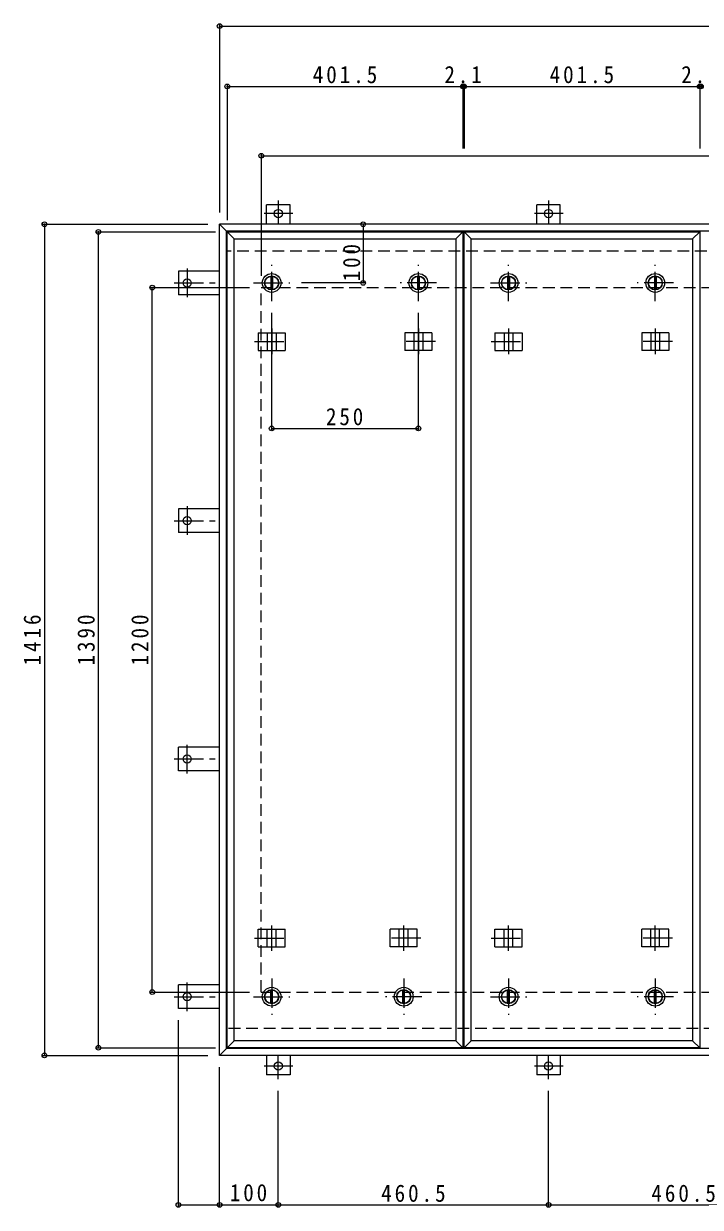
# Model space of a CAD drawing. Units: millimetres at full size, sheet at 1:10. Extents: x -2660 to 2777, y -1962 to 1732.
# Drawn here: x -2660 to -1507, y -433 to 1583 of the extents above; entities that cross this region are included whole.
import ezdxf

# ---------------------------------------------------------------- set-up
doc = ezdxf.new("R2010")
doc.units = ezdxf.units.MM
doc.header["$LTSCALE"] = 10
doc.header["$PDMODE"] = 32
doc.header["$PDSIZE"] = 8
doc.linetypes.add('CHAIN1', pattern=[8, 5, -1, 1, -1])
doc.linetypes.add('DASHED2', pattern=[3, 2, -1])
for name, color, linetype, lineweight in [('0-1_躯体', 2, 'Continuous', 9), ('0-2_仕上', 3, 'Continuous', 9), ('0-3_建具', 4, 'Continuous', 9), ('0-C', 2, 'Continuous', 9), ('0-E', 3, 'Continuous', 9), ('0-F', 7, 'Continuous', 9)]:
    doc.layers.add(name, color=color, linetype=linetype, lineweight=lineweight)
doc.styles.add('ＭＳ ゴシック', font='')
doc.styles.get('ＭＳ ゴシック').set_extended_font_data('MS Gothic')

msp = doc.modelspace()

# ---------------------------------------------------------------- linework, layer by layer
at = {"layer": '0-1_躯体', "linetype": 'DASHED2'}
for p, q in [((-295.89, 1195.44), (-2313.89, 1195.44)), ((-2254.89, 1133.44), (-354.89, 1133.44)), ((-2254.89, -66.56), (-2254.89, 1133.44)), ((-2254.89, -66.56), (-354.89, -66.56)), ((-700.52, -128.56), (-2313.89, -128.56))]:
    msp.add_line(p, q, dxfattribs=at)
at = {"layer": '0-1_躯体', "linetype": 'CHAIN1'}
for p, q in [((-1987.14, 1110.44), (-1987.14, 1172.44)), ((-1583.52, 1110.44), (-1583.52, 1172.44)), ((-1956.14, 1141.44), (-2018.14, 1141.44)), ((-1552.52, 1141.44), (-1614.52, 1141.44))]:
    msp.add_line(p, q, dxfattribs=at)
at = {"layer": '0-1_躯体'}
for p, q in [((-1988.64, 1152.84), (-1988.64, 1130.04)), ((-1985.64, 1152.84), (-1985.64, 1130.04)), ((-1585.02, 1152.84), (-1585.02, 1130.04)), ((-1582.02, 1152.84), (-1582.02, 1130.04))]:
    msp.add_line(p, q, dxfattribs=at)
for centre, radius in [((-1987.14, 1141.44), 16), ((-1987.14, 1141.44), 12), ((-1987.14, 1141.44), 11.5), ((-1583.52, 1141.44), 16), ((-1583.52, 1141.44), 12), ((-1583.52, 1141.44), 11.5)]:
    msp.add_circle(centre, radius, dxfattribs=at)
at = {"layer": '0-2_仕上'}
for p, q in [((-2312.89, 1228.44), (-2300.89, 1216.44)), ((-2312.89, 1228.44), (-1911.39, 1228.44)), ((-2312.89, -161.56), (-2312.89, 1228.44)), ((-2300.89, 1216.44), (-1923.39, 1216.44)), ((-2300.89, -149.56), (-2300.89, 1216.44)), ((-1923.39, 1216.44), (-1911.39, 1228.44)), ((-1923.39, 1216.44), (-1923.39, -149.56)), ((-1911.39, 1228.44), (-1911.39, -161.56)), ((-1909.27, 1228.44), (-1897.27, 1216.44)), ((-1909.27, 1228.44), (-1507.77, 1228.44)), ((-1909.27, -161.56), (-1909.27, 1228.44)), ((-1897.27, 1216.44), (-1519.77, 1216.44)), ((-1897.27, -149.56), (-1897.27, 1216.44)), ((-1519.77, 1216.44), (-1507.77, 1228.44)), ((-1519.77, 1216.44), (-1519.77, -149.56)), ((-1507.77, 1228.44), (-1507.77, -161.56)), ((-2312.89, -161.56), (-2300.89, -149.56)), ((-1909.27, -161.56), (-1897.27, -149.56)), ((-1911.39, -161.56), (-2312.89, -161.56)), ((-1507.77, -161.56), (-1909.27, -161.56))]:
    msp.add_line(p, q, dxfattribs=at)
for points in [[(-1911.39, -161.56), (-1923.39, -149.56), (-2300.89, -149.56)], [(-1507.77, -161.56), (-1519.77, -149.56), (-1897.27, -149.56)]]:
    msp.add_lwpolyline(points, dxfattribs=at)
at = {"layer": '0-3_建具', "color": 2}
for p, q in [((-2325.89, 1241.44), (-2313.89, 1229.44)), ((-283.89, 1241.44), (-2325.89, 1241.44)), ((-2325.89, -174.56), (-2325.89, 1241.44)), ((-295.89, 1229.44), (-2313.89, 1229.44)), ((-2313.89, -162.56), (-2313.89, 1229.44)), ((-2325.89, -174.56), (-2313.89, -162.56)), ((-283.89, -174.56), (-2325.89, -174.56)), ((-295.89, -162.56), (-2313.89, -162.56))]:
    msp.add_line(p, q, dxfattribs=at)
at = {"layer": '0-3_建具'}
for p, q in [((-2260.23, 1056.44), (-2260.23, 1026.44)), ((-2260.23, 1056.44), (-2214.06, 1056.44)), ((-2244.64, 1056.44), (-2244.64, 1026.44)), ((-2229.64, 1056.44), (-2229.64, 1026.44)), ((-2214.06, 1056.44), (-2214.06, 1026.44)), ((-1964.06, 1056.44), (-2010.23, 1056.44)), ((-2010.23, 1056.44), (-2010.23, 1026.44)), ((-1994.64, 1056.44), (-1994.64, 1026.44)), ((-1979.64, 1056.44), (-1979.64, 1026.44)), ((-1964.06, 1056.44), (-1964.06, 1026.44)), ((-1856.61, 1056.44), (-1856.61, 1026.44)), ((-1856.61, 1056.44), (-1810.43, 1056.44)), ((-1841.02, 1056.44), (-1841.02, 1026.44)), ((-1826.02, 1056.44), (-1826.02, 1026.44)), ((-1810.43, 1056.44), (-1810.43, 1026.44)), ((-1560.43, 1056.44), (-1606.61, 1056.44)), ((-1606.61, 1056.44), (-1606.61, 1026.44)), ((-1591.02, 1056.44), (-1591.02, 1026.44)), ((-1576.02, 1056.44), (-1576.02, 1026.44)), ((-1560.43, 1056.44), (-1560.43, 1026.44)), ((-2260.23, 1026.44), (-2214.06, 1026.44)), ((-1964.06, 1026.44), (-2010.23, 1026.44)), ((-1856.61, 1026.44), (-1810.43, 1026.44)), ((-1560.43, 1026.44), (-1606.61, 1026.44)), ((-2260.23, 10.44), (-2260.23, 40.44)), ((-2260.23, 40.44), (-2214.06, 40.44)), ((-2244.64, 10.44), (-2244.64, 40.44)), ((-2229.64, 10.44), (-2229.64, 40.44)), ((-2214.06, 10.44), (-2214.06, 40.44)), ((-1989.06, 40.44), (-2035.23, 40.44)), ((-2035.23, 10.44), (-2035.23, 40.44)), ((-2019.64, 10.44), (-2019.64, 40.44)), ((-2004.64, 10.44), (-2004.64, 40.44)), ((-1989.06, 10.44), (-1989.06, 40.44)), ((-1856.61, 10.44), (-1856.61, 40.44)), ((-1856.61, 40.44), (-1810.43, 40.44)), ((-1841.02, 10.44), (-1841.02, 40.44)), ((-1826.02, 10.44), (-1826.02, 40.44)), ((-1810.43, 10.44), (-1810.43, 40.44)), ((-1560.43, 40.44), (-1606.61, 40.44)), ((-1606.61, 10.44), (-1606.61, 40.44)), ((-1591.02, 10.44), (-1591.02, 40.44)), ((-1576.02, 10.44), (-1576.02, 40.44)), ((-1560.43, 10.44), (-1560.43, 40.44)), ((-2260.23, 10.44), (-2214.06, 10.44)), ((-1989.06, 10.44), (-2035.23, 10.44)), ((-1856.61, 10.44), (-1810.43, 10.44)), ((-1560.43, 10.44), (-1606.61, 10.44))]:
    msp.add_line(p, q, dxfattribs=at)
at = {"layer": '0-3_建具', "linetype": 'CHAIN1'}
for p, q in [((-2237.14, 1063.56), (-2237.14, 1020.32)), ((-1987.14, 1063.56), (-1987.14, 1020.32)), ((-1833.52, 1063.56), (-1833.52, 1020.32)), ((-1583.52, 1063.56), (-1583.52, 1020.32)), ((-2266.55, 1041.44), (-2207.73, 1041.44)), ((-1957.73, 1041.44), (-2016.55, 1041.44)), ((-1862.93, 1041.44), (-1804.11, 1041.44)), ((-1554.11, 1041.44), (-1612.93, 1041.44)), ((-2237.14, 3.32), (-2237.14, 46.56)), ((-2012.14, 3.32), (-2012.14, 46.56)), ((-1833.52, 3.32), (-1833.52, 46.56)), ((-1583.52, 3.32), (-1583.52, 46.56)), ((-2266.55, 25.44), (-2207.73, 25.44)), ((-1982.73, 25.44), (-2041.55, 25.44)), ((-1862.93, 25.44), (-1804.11, 25.44)), ((-1554.11, 25.44), (-1612.93, 25.44))]:
    msp.add_line(p, q, dxfattribs=at)
at = {"layer": '0-C', "linetype": 'CHAIN1'}
for p, q in [((-2237.14, 1110.44), (-2237.14, 1172.44)), ((-1833.52, 1110.44), (-1833.52, 1172.44)), ((-2268.14, 1141.44), (-2206.14, 1141.44)), ((-1864.52, 1141.44), (-1802.52, 1141.44)), ((-2237.14, -43.56), (-2237.14, -105.56)), ((-2012.14, -43.56), (-2012.14, -105.56)), ((-1833.52, -43.56), (-1833.52, -105.56)), ((-1583.52, -43.56), (-1583.52, -105.56)), ((-2268.14, -74.56), (-2206.14, -74.56)), ((-1981.14, -74.56), (-2043.14, -74.56)), ((-1864.52, -74.56), (-1802.52, -74.56)), ((-1552.52, -74.56), (-1614.52, -74.56))]:
    msp.add_line(p, q, dxfattribs=at)
at = {"layer": '0-C'}
for p, q in [((-2238.64, 1152.84), (-2238.64, 1130.04)), ((-2235.64, 1152.84), (-2235.64, 1130.04)), ((-1835.02, 1152.84), (-1835.02, 1130.04)), ((-1832.02, 1152.84), (-1832.02, 1130.04)), ((-2238.64, -85.96), (-2238.64, -63.16)), ((-2235.64, -85.96), (-2235.64, -63.16)), ((-2013.64, -85.96), (-2013.64, -63.16)), ((-2010.64, -85.96), (-2010.64, -63.16)), ((-1835.02, -85.96), (-1835.02, -63.16)), ((-1832.02, -85.96), (-1832.02, -63.16)), ((-1585.02, -85.96), (-1585.02, -63.16)), ((-1582.02, -85.96), (-1582.02, -63.16))]:
    msp.add_line(p, q, dxfattribs=at)
for centre, radius in [((-2237.14, 1141.44), 16), ((-2237.14, 1141.44), 12), ((-2237.14, 1141.44), 11.5), ((-1833.52, 1141.44), 16), ((-1833.52, 1141.44), 12), ((-1833.52, 1141.44), 11.5), ((-2237.14, -74.56), 16), ((-2012.14, -74.56), 16), ((-1833.52, -74.56), 16), ((-1583.52, -74.56), 16), ((-2237.14, -74.56), 12), ((-2237.14, -74.56), 11.5), ((-2012.14, -74.56), 12), ((-2012.14, -74.56), 11.5), ((-1833.52, -74.56), 12), ((-1833.52, -74.56), 11.5), ((-1583.52, -74.56), 12), ((-1583.52, -74.56), 11.5)]:
    msp.add_circle(centre, radius, dxfattribs=at)
at = {"layer": '0-E'}
for p, q in [((-2205.89, 1274.64), (-2245.89, 1274.64)), ((-2245.89, 1241.44), (-2245.89, 1274.64)), ((-2205.89, 1241.44), (-2205.89, 1274.64)), ((-1785.39, 1241.44), (-1785.39, 1274.64)), ((-1745.39, 1274.64), (-1785.39, 1274.64)), ((-1745.39, 1241.44), (-1745.39, 1274.64)), ((-2396.09, 1161.44), (-2396.09, 1121.44)), ((-2325.89, 1161.44), (-2396.09, 1161.44)), ((-2325.89, 1121.44), (-2396.09, 1121.44)), ((-2325.89, 756.44), (-2396.09, 756.44)), ((-2396.09, 756.44), (-2396.09, 716.44)), ((-2325.89, 716.44), (-2396.09, 716.44)), ((-2396.09, 310.44), (-2396.09, 350.44)), ((-2325.89, 350.44), (-2396.09, 350.44)), ((-2325.89, 310.44), (-2396.09, 310.44)), ((-2325.89, -54.56), (-2396.09, -54.56)), ((-2396.09, -94.56), (-2396.09, -54.56)), ((-2325.89, -94.56), (-2396.09, -94.56)), ((-2245.89, -174.56), (-2245.89, -207.76)), ((-2205.89, -174.56), (-2205.89, -207.76)), ((-1785.39, -174.56), (-1785.39, -207.76)), ((-1745.39, -174.56), (-1745.39, -207.76)), ((-2205.89, -207.76), (-2245.89, -207.76)), ((-1745.39, -207.76), (-1785.39, -207.76))]:
    msp.add_line(p, q, dxfattribs=at)
at = {"layer": '0-E', "linetype": 'CHAIN1'}
for p, q in [((-2225.89, 1281.8), (-2225.89, 1241.64)), ((-1765.39, 1281.8), (-1765.39, 1241.64)), ((-2201.05, 1259.64), (-2249.94, 1259.64)), ((-1740.55, 1259.64), (-1789.44, 1259.64)), ((-2381.09, 1166.28), (-2381.09, 1117.39)), ((-2403.25, 1141.44), (-2325.89, 1141.44)), ((-2381.09, 761.28), (-2381.09, 712.39)), ((-2403.25, 736.44), (-2325.89, 736.44)), ((-2381.09, 305.6), (-2381.09, 354.49)), ((-2403.25, 330.44), (-2325.89, 330.44)), ((-2381.09, -99.4), (-2381.09, -50.51)), ((-2403.25, -74.56), (-2325.89, -74.56)), ((-2225.89, -214.92), (-2225.89, -174.76)), ((-1765.39, -214.92), (-1765.39, -174.76)), ((-2201.05, -192.76), (-2249.94, -192.76)), ((-1740.55, -192.76), (-1789.44, -192.76))]:
    msp.add_line(p, q, dxfattribs=at)
at = {"layer": '0-E'}
for centre in [(-2225.89, 1259.64), (-1765.39, 1259.64), (-2381.09, 1141.44), (-2381.09, 736.44), (-2381.09, 330.44), (-2381.09, -74.56), (-2225.89, -192.76), (-1765.39, -192.76)]:
    msp.add_circle(centre, 7, dxfattribs=at)
at = {"layer": '0-F'}
for p, q in [((-2325.89, 1582.15), (-2325.89, 1261.44)), ((-2325.89, 1579.15), (-283.89, 1579.15)), ((-2312.89, 1479.36), (-2312.89, 1248.44)), ((-2312.89, 1476.36), (-1911.39, 1476.36)), ((-1911.39, 1479.36), (-1911.39, 1370.68)), ((-1911.39, 1476.36), (-1909.27, 1476.36)), ((-1909.27, 1479.36), (-1909.27, 1370.68)), ((-1909.27, 1476.36), (-1507.77, 1476.36)), ((-1507.77, 1479.36), (-1507.77, 1370.68)), ((-1507.77, 1476.36), (-1505.64, 1476.36)), ((-2254.89, 1361.16), (-2254.89, 1153.44)), ((-2254.89, 1358.16), (-354.89, 1358.16)), ((-2627.28, 1241.44), (-2345.89, 1241.44)), ((-2624.28, 1241.44), (-2624.28, -174.56)), ((-2081.23, 1241.44), (-2081.23, 1141.44)), ((-2535.39, 1228.44), (-2332.89, 1228.44)), ((-2532.39, -161.56), (-2532.39, 1228.44)), ((-2443.7, 1133.44), (-2274.89, 1133.44)), ((-2440.7, -66.56), (-2440.7, 1133.44)), ((-2078.23, 1141.44), (-2186.14, 1141.44)), ((-2237.14, 890.61), (-2237.14, 1090.44)), ((-1987.14, 890.61), (-1987.14, 1090.44)), ((-2237.14, 893.61), (-1987.14, 893.61)), ((-2443.7, -66.56), (-2274.89, -66.56)), ((-2396.09, -432.39), (-2396.09, -114.56)), ((-2627.28, -174.56), (-2345.89, -174.56)), ((-2535.39, -161.56), (-2332.89, -161.56)), ((-2325.89, -432.39), (-2325.89, -194.56)), ((-2225.89, -432.39), (-2225.89, -234.92)), ((-1765.39, -432.39), (-1765.39, -234.92)), ((-2396.09, -429.39), (-2325.89, -429.39)), ((-2325.89, -429.39), (-2225.89, -429.39)), ((-2225.89, -429.39), (-1765.39, -429.39)), ((-1765.39, -429.39), (-1304.89, -429.39))]:
    msp.add_line(p, q, dxfattribs=at)
for p in [(-2325.89, 1579.15), (-2312.89, 1476.36), (-1911.39, 1476.36), (-1909.27, 1476.36), (-1507.77, 1476.36), (-1505.64, 1476.36), (-2254.89, 1358.16), (-2624.28, 1241.44), (-2532.39, 1228.44), (-2081.23, 1241.44), (-2440.7, 1133.44), (-2081.23, 1141.44), (-2237.14, 893.61), (-1987.14, 893.61), (-2440.7, -66.56), (-2532.39, -161.56), (-2624.28, -174.56), (-2396.09, -429.39), (-2325.89, -429.39), (-2225.89, -429.39), (-1765.39, -429.39)]:
    msp.add_point(p, dxfattribs=at)

# ---------------------------------------------------------------- texts
at = {"layer": '0-F', "color": 2, "char_height": 29.33, "attachment_point": 7, "style": 'ＭＳ ゴシック'}
for s, insert in [('\\T1.28;\\W0.9;401.5', (-2167.14, 1481.36)), ('\\T1.27;\\W0.9;2.1', (-1942.83, 1481.36)), ('\\T1.28;\\W0.9;401.5', (-1763.52, 1481.36)), ('\\T1.27;\\W0.9;2.1', (-1539.21, 1481.36)), ('\\T1.27;\\W0.9;250', (-2144.64, 898.61)), ('\\T1.27;\\W0.9;100', (-2308.39, -423.39)), ('\\T1.28;\\W0.9;460.5', (-2050.64, -424.39)), ('\\T1.28;\\W0.9;460.5', (-1590.14, -424.39))]:
    msp.add_mtext(s, dxfattribs=dict(at, insert=insert))
at = {"layer": '0-F', "color": 2, "char_height": 29.33, "attachment_point": 7, "rotation": 90, "style": 'ＭＳ ゴシック'}
for s, insert in [('\\T1.27;\\W0.9;100', (-2086.02, 1144.22)), ('\\T1.28;\\W0.9;1416', (-2630.28, 489.69)), ('\\T1.28;\\W0.9;1390', (-2538.39, 489.69)), ('\\T1.28;\\W0.9;1200', (-2446.7, 489.69))]:
    msp.add_mtext(s, dxfattribs=dict(at, insert=insert))

doc.saveas('drawing.dxf')
